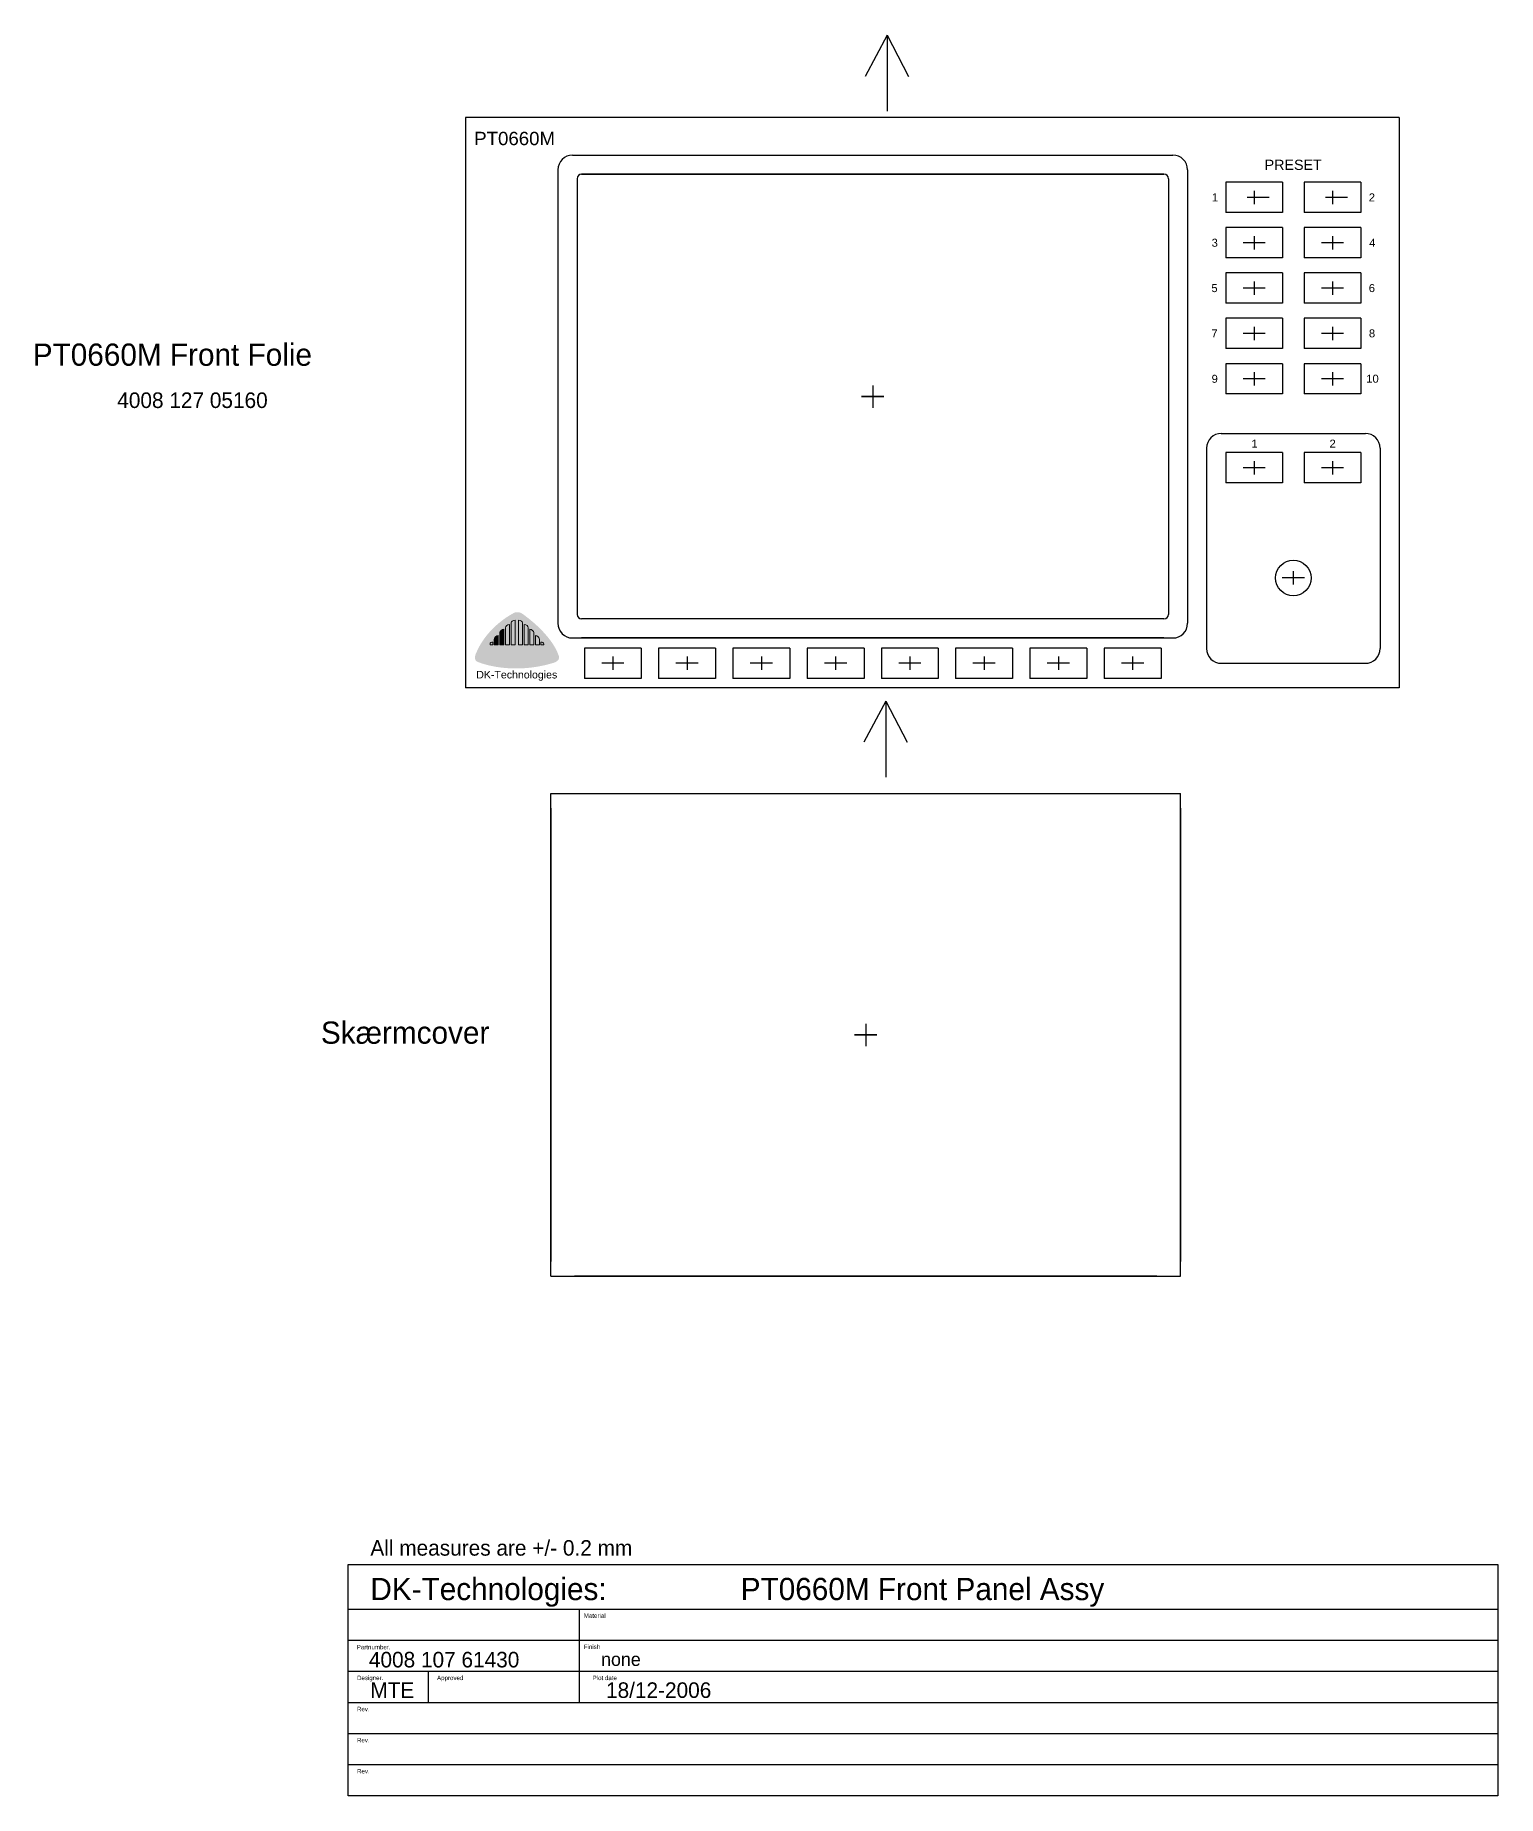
# Model space of a CAD drawing. Header units: millimetres. Extents: x -35 to 294, y -42 to 783.
# Drawn here: x -35.3 to 293.7, y -42.2 to 353.8 of the extents above; entities that cross this region are included whole.
import ezdxf

# ---------------------------------------------------------------- set-up
doc = ezdxf.new("R2010")
doc.units = ezdxf.units.MM
for name, color, linetype in [('Forplade', 4, 'Continuous'), ('LOGO_LARGE_IMAGE', 1, 'Continuous'), ('MSD200C', 4, 'Continuous'), ('ramme', 4, 'Continuous'), ('ramme_head', 2, 'Continuous')]:
    doc.layers.add(name, color=color, linetype=linetype)
doc.styles.add('DK-Audio', font='ARIAL.TTF')

msp = doc.modelspace()

# ---------------------------------------------------------------- hatches: boundary and pattern name
at = {"linetype": 'Continuous', "lineweight": 0}
h = msp.add_hatch(color=0, dxfattribs=at)
edge = h.paths.add_edge_path()
edge.add_spline(control_points=[(70.48, 220.54), (70.48, 220.86), (70.88, 221.24), (71.38, 221.24), (71.38, 221.24), (71.37, 220.66), (71.37, 220.66), (71.37, 220.66), (71.37, 216.67), (71.37, 216.67), (71.37, 216.67), (70.48, 216.67), (70.48, 216.67), (70.48, 216.67), (70.48, 220.54), (70.48, 220.54)], knot_values=[0, 0, 0, 0, 1, 1, 1, 2, 2, 2, 3, 3, 3, 4, 4, 4, 5, 5, 5, 5], degree=3, periodic=0)
edge = h.paths.add_edge_path()
edge.add_spline(control_points=[(71.73, 221.65), (71.73, 221.95), (72.14, 222.19), (72.64, 222.19), (72.64, 222.19), (72.63, 221.65), (72.63, 221.65), (72.63, 221.65), (72.63, 216.67), (72.63, 216.67), (72.63, 216.67), (71.73, 216.67), (71.73, 216.67), (71.73, 216.67), (71.73, 221.65), (71.73, 221.65)], knot_values=[0, 0, 0, 0, 1, 1, 1, 2, 2, 2, 3, 3, 3, 4, 4, 4, 5, 5, 5, 5], degree=3, periodic=0)
edge = h.paths.add_edge_path()
edge.add_spline(control_points=[(74.32, 221.65), (74.32, 221.95), (73.92, 222.19), (73.42, 222.19), (73.42, 222.19), (73.43, 221.65), (73.43, 221.65), (73.43, 221.65), (73.43, 216.67), (73.43, 216.67), (73.43, 216.67), (74.32, 216.67), (74.32, 216.67), (74.32, 216.67), (74.32, 221.65), (74.32, 221.65)], knot_values=[0, 0, 0, 0, 1, 1, 1, 2, 2, 2, 3, 3, 3, 4, 4, 4, 5, 5, 5, 5], degree=3, periodic=0)
edge = h.paths.add_edge_path()
edge.add_spline(control_points=[(75.58, 220.54), (75.58, 220.86), (75.17, 221.24), (74.68, 221.24), (74.68, 221.24), (74.68, 220.66), (74.68, 220.66), (74.68, 220.66), (74.68, 216.67), (74.68, 216.67), (74.68, 216.67), (75.58, 216.67), (75.58, 216.67), (75.58, 216.67), (75.58, 220.54), (75.58, 220.54)], knot_values=[0, 0, 0, 0, 1, 1, 1, 2, 2, 2, 3, 3, 3, 4, 4, 4, 5, 5, 5, 5], degree=3, periodic=0)
edge = h.paths.add_edge_path()
edge.add_spline(control_points=[(76.84, 219.42), (76.84, 219.74), (76.43, 220.18), (75.93, 220.18), (75.93, 220.18), (75.94, 219.48), (75.94, 219.48), (75.94, 219.48), (75.94, 216.67), (75.94, 216.67), (75.94, 216.67), (76.84, 216.67), (76.84, 216.67), (76.84, 216.67), (76.84, 219.42), (76.84, 219.42)], knot_values=[0, 0, 0, 0, 1, 1, 1, 2, 2, 2, 3, 3, 3, 4, 4, 4, 5, 5, 5, 5], degree=3, periodic=0)
edge = h.paths.add_edge_path()
edge.add_spline(control_points=[(78.09, 217.9), (78.09, 218.19), (77.69, 218.77), (77.19, 218.77), (77.19, 218.77), (77.2, 217.94), (77.2, 217.94), (77.2, 217.94), (77.2, 216.67), (77.2, 216.67), (77.2, 216.67), (78.09, 216.67), (78.09, 216.67), (78.09, 216.67), (78.09, 217.9), (78.09, 217.9)], knot_values=[0, 0, 0, 0, 1, 1, 1, 2, 2, 2, 3, 3, 3, 4, 4, 4, 5, 5, 5, 5], degree=3, periodic=0)
edge = h.paths.add_edge_path()
edge.add_spline(control_points=[(79.07, 216.87), (79.07, 217.08), (78.79, 217.31), (78.44, 217.31), (78.44, 217.31), (78.44, 216.88), (78.44, 216.88), (78.44, 216.88), (78.44, 216.67), (78.44, 216.67), (78.44, 216.67), (79.07, 216.67), (79.07, 216.67), (79.07, 216.67), (79.07, 216.87), (79.07, 216.87)], knot_values=[0, 0, 0, 0, 1, 1, 1, 2, 2, 2, 3, 3, 3, 4, 4, 4, 5, 5, 5, 5], degree=3, periodic=0)
edge = h.paths.add_edge_path()
edge.add_spline(control_points=[(66.99, 216.87), (66.99, 217.08), (67.27, 217.31), (67.62, 217.31), (67.62, 217.31), (67.61, 216.88), (67.61, 216.88), (67.61, 216.88), (67.61, 216.67), (67.61, 216.67), (67.61, 216.67), (66.99, 216.67), (66.99, 216.67), (66.99, 216.67), (66.99, 216.87), (66.99, 216.87)], knot_values=[0, 0, 0, 0, 1, 1, 1, 2, 2, 2, 3, 3, 3, 4, 4, 4, 5, 5, 5, 5], degree=3, periodic=0)
h = msp.add_hatch(color=0, dxfattribs=at)
edge = h.paths.add_edge_path()
edge.add_spline(control_points=[(67.96, 217.9), (67.96, 218.19), (68.37, 218.77), (68.86, 218.77), (68.86, 218.77), (68.86, 217.94), (68.86, 217.94), (68.86, 217.94), (68.86, 216.67), (68.86, 216.67), (68.86, 216.67), (67.96, 216.67), (67.96, 216.67), (67.96, 216.67), (67.96, 217.9), (67.96, 217.9)], knot_values=[0, 0, 0, 0, 1, 1, 1, 2, 2, 2, 3, 3, 3, 4, 4, 4, 5, 5, 5, 5], degree=3, periodic=0)
h = msp.add_hatch(color=0, dxfattribs=at)
edge = h.paths.add_edge_path()
edge.add_spline(control_points=[(69.22, 219.42), (69.22, 219.74), (69.62, 220.18), (70.12, 220.18), (70.12, 220.18), (70.11, 219.48), (70.11, 219.48), (70.11, 219.48), (70.12, 216.67), (70.12, 216.67), (70.12, 216.67), (69.22, 216.67), (69.22, 216.67), (69.22, 216.67), (69.22, 219.42), (69.22, 219.42)], knot_values=[0, 0, 0, 0, 1, 1, 1, 2, 2, 2, 3, 3, 3, 4, 4, 4, 5, 5, 5, 5], degree=3, periodic=0)
at = {"layer": 'LOGO_LARGE_IMAGE', "lineweight": 0}
h = msp.add_hatch(color=1, dxfattribs=at)
h.dxf.hatch_style = 2
edge = h.paths.add_edge_path()
edge.add_spline(control_points=[(72.03, 223.66), (72.03, 223.66), (66.18, 220.71), (63.76, 214.57), (63.17, 213.06), (64.33, 212.8), (64.33, 212.8), (64.33, 212.8), (71.53, 209.69), (81.21, 212.6), (83.18, 213.19), (82.36, 214.42), (82.36, 214.42), (82.36, 214.42), (81.29, 218.56), (74.36, 223.61), (73.1, 224.52), (72.03, 223.66), (72.03, 223.66)], knot_values=[0, 0, 0, 0, 1, 1, 1, 2, 2, 2, 3, 3, 3, 4, 4, 4, 5, 5, 5, 6, 6, 6, 6], degree=3, periodic=0)
h = msp.add_hatch(color=0, dxfattribs=at)
h.dxf.hatch_style = 2
edge = h.paths.add_edge_path()
edge.add_spline(control_points=[(67.18, 214.99), (66.31, 214.99), (66.31, 215.89), (66.31, 215.89), (66.31, 215.89), (71.67, 215.89), (71.67, 215.89), (71.67, 215.89), (72.64, 215.86), (72.64, 214.77), (72.64, 213.81), (71.96, 213.56), (71.67, 213.56), (71.38, 213.56), (65.34, 213.56), (65.34, 213.56), (65.34, 213.56), (65.32, 214.44), (66.28, 214.44), (66.28, 214.44), (71.58, 214.44), (71.58, 214.44), (71.58, 214.44), (71.8, 214.47), (71.8, 214.77), (71.8, 214.98), (71.54, 215.02), (71.54, 215.02), (71.54, 215.02), (67.73, 214.99), (67.18, 214.99)], knot_values=[0, 0, 0, 0, 1, 1, 1, 2, 2, 2, 3, 3, 3, 4, 4, 4, 5, 5, 5, 6, 6, 6, 7, 7, 7, 8, 8, 8, 9, 9, 9, 10, 10, 10, 10], degree=3, periodic=0)
h = msp.add_hatch(color=0, dxfattribs=at)
h.dxf.hatch_style = 2
edge = h.paths.add_edge_path()
edge.add_spline(control_points=[(73.45, 215.9), (73.45, 215.9), (73.45, 213.57), (73.45, 213.57), (73.45, 213.57), (74.33, 213.57), (74.33, 213.57), (74.33, 213.57), (74.33, 213.75), (74.33, 213.75), (74.33, 213.75), (74.3, 213.9), (74.48, 213.96), (74.55, 213.99), (74.76, 213.97), (74.76, 213.97), (74.76, 213.97), (80.81, 213.57), (80.81, 213.57), (80.81, 213.57), (80.57, 214.22), (80.02, 214.37), (79.81, 214.43), (77.82, 214.49), (76.55, 214.6), (75.61, 214.68), (74.65, 214.68), (76.55, 214.82), (77.79, 214.92), (78.84, 215), (79.02, 215.02), (79.56, 215.08), (79.82, 215.91), (79.82, 215.91), (79.82, 215.91), (74.77, 215.49), (74.77, 215.49), (74.77, 215.49), (74.57, 215.46), (74.51, 215.48), (74.31, 215.54), (74.33, 215.73), (74.33, 215.73), (74.33, 215.73), (74.33, 215.9), (74.33, 215.9), (74.33, 215.9), (73.45, 215.9), (73.45, 215.9)], knot_values=[0, 0, 0, 0, 1, 1, 1, 2, 2, 2, 3, 3, 3, 4, 4, 4, 5, 5, 5, 6, 6, 6, 7, 7, 7, 8, 8, 8, 9, 9, 9, 10, 10, 10, 11, 11, 11, 12, 12, 12, 13, 13, 13, 14, 14, 14, 15, 15, 15, 16, 16, 16, 16], degree=3, periodic=0)

# ---------------------------------------------------------------- linework, layer by layer
at = {"layer": 'LOGO_LARGE_IMAGE', "color": 0, "lineweight": 0}
for points in [[(71.73, 221.65), (71.73, 221.95), (72.14, 222.19), (72.64, 222.19), (72.64, 222.19), (72.63, 221.65), (72.63, 221.65), (72.63, 221.65), (72.63, 216.67), (72.63, 216.67), (72.63, 216.67), (71.73, 216.67), (71.73, 216.67), (71.73, 216.67), (71.73, 221.65), (71.73, 221.65)], [(74.32, 221.65), (74.32, 221.95), (73.92, 222.19), (73.42, 222.19), (73.42, 222.19), (73.43, 221.65), (73.43, 221.65), (73.43, 221.65), (73.43, 216.67), (73.43, 216.67), (73.43, 216.67), (74.32, 216.67), (74.32, 216.67), (74.32, 216.67), (74.32, 221.65), (74.32, 221.65)], [(67.96, 217.9), (67.96, 218.19), (68.37, 218.77), (68.86, 218.77), (68.86, 218.77), (68.86, 217.94), (68.86, 217.94), (68.86, 217.94), (68.86, 216.67), (68.86, 216.67), (68.86, 216.67), (67.96, 216.67), (67.96, 216.67), (67.96, 216.67), (67.96, 217.9), (67.96, 217.9)], [(69.22, 219.42), (69.22, 219.74), (69.62, 220.18), (70.12, 220.18), (70.12, 220.18), (70.11, 219.48), (70.11, 219.48), (70.11, 219.48), (70.12, 216.67), (70.12, 216.67), (70.12, 216.67), (69.22, 216.67), (69.22, 216.67), (69.22, 216.67), (69.22, 219.42), (69.22, 219.42)], [(70.48, 220.54), (70.48, 220.86), (70.88, 221.24), (71.38, 221.24), (71.38, 221.24), (71.37, 220.66), (71.37, 220.66), (71.37, 220.66), (71.37, 216.67), (71.37, 216.67), (71.37, 216.67), (70.48, 216.67), (70.48, 216.67), (70.48, 216.67), (70.48, 220.54), (70.48, 220.54)], [(75.58, 220.54), (75.58, 220.86), (75.17, 221.24), (74.68, 221.24), (74.68, 221.24), (74.68, 220.66), (74.68, 220.66), (74.68, 220.66), (74.68, 216.67), (74.68, 216.67), (74.68, 216.67), (75.58, 216.67), (75.58, 216.67), (75.58, 216.67), (75.58, 220.54), (75.58, 220.54)], [(76.84, 219.42), (76.84, 219.74), (76.43, 220.18), (75.93, 220.18), (75.93, 220.18), (75.94, 219.48), (75.94, 219.48), (75.94, 219.48), (75.94, 216.67), (75.94, 216.67), (75.94, 216.67), (76.84, 216.67), (76.84, 216.67), (76.84, 216.67), (76.84, 219.42), (76.84, 219.42)], [(78.09, 217.9), (78.09, 218.19), (77.69, 218.77), (77.19, 218.77), (77.19, 218.77), (77.2, 217.94), (77.2, 217.94), (77.2, 217.94), (77.2, 216.67), (77.2, 216.67), (77.2, 216.67), (78.09, 216.67), (78.09, 216.67), (78.09, 216.67), (78.09, 217.9), (78.09, 217.9)], [(66.99, 216.87), (66.99, 217.08), (67.27, 217.31), (67.62, 217.31), (67.62, 217.31), (67.61, 216.88), (67.61, 216.88), (67.61, 216.88), (67.61, 216.67), (67.61, 216.67), (67.61, 216.67), (66.99, 216.67), (66.99, 216.67), (66.99, 216.67), (66.99, 216.87), (66.99, 216.87)], [(79.07, 216.87), (79.07, 217.08), (78.79, 217.31), (78.44, 217.31), (78.44, 217.31), (78.44, 216.88), (78.44, 216.88), (78.44, 216.88), (78.44, 216.67), (78.44, 216.67), (78.44, 216.67), (79.07, 216.67), (79.07, 216.67), (79.07, 216.67), (79.07, 216.87), (79.07, 216.87)]]:
    msp.add_open_spline(points, degree=3, knots=[0, 0, 0, 0, 1, 1, 1, 2, 2, 2, 3, 3, 3, 4, 4, 4, 5, 5, 5, 5], dxfattribs=at)
at = {"layer": 'ramme', "color": 5, "ltscale": 0.1}
for p, q in [((156.3, 353.8), (151.39, 344.55)), ((156.3, 353.8), (156.3, 336.75)), ((156.3, 353.8), (161.15, 344.55)), ((156.01, 204), (151.1, 194.75)), ((156.01, 204), (156.01, 186.95)), ((156.01, 204), (160.85, 194.75))]:
    msp.add_line(p, q, dxfattribs=at)
at = {"layer": 'ramme', "color": 0, "ltscale": 0.1}
for p, q in [((271.47, 335.32), (61.47, 335.32)), ((61.47, 335.32), (61.47, 207.02)), ((271.47, 335.32), (271.47, 207.02)), ((85.57, 326.82), (220.57, 326.82)), ((82.27, 323.52), (82.27, 221.52)), ((86.57, 321.52), (86.57, 223.52)), ((218.57, 322.52), (87.57, 322.52)), ((87.57, 322.52), (218.57, 322.52)), ((219.57, 321.52), (219.57, 223.52)), ((219.57, 321.52), (219.57, 223.52)), ((223.87, 323.52), (223.87, 221.52)), ((232.47, 320.72), (232.47, 313.92)), ((245.27, 320.72), (232.47, 320.72)), ((242.27, 317.32), (237.27, 317.32)), ((238.87, 318.82), (238.87, 315.82)), ((245.27, 320.72), (245.27, 313.92)), ((250.07, 320.72), (250.07, 313.92)), ((262.87, 320.72), (250.07, 320.72)), ((259.87, 317.32), (254.87, 317.32)), ((256.47, 318.82), (256.47, 315.82)), ((262.87, 320.72), (262.87, 313.92)), ((245.27, 313.92), (232.47, 313.92)), ((262.87, 313.92), (250.07, 313.92)), ((245.27, 310.52), (232.47, 310.52)), ((232.47, 310.52), (232.47, 303.72)), ((245.27, 310.52), (245.27, 303.72)), ((262.87, 310.52), (250.07, 310.52)), ((250.07, 310.52), (250.07, 303.72)), ((262.87, 310.52), (262.87, 303.72)), ((241.37, 307.12), (236.37, 307.12)), ((238.87, 308.62), (238.87, 305.62)), ((258.97, 307.12), (253.97, 307.12)), ((256.47, 308.62), (256.47, 305.62)), ((245.27, 303.72), (232.47, 303.72)), ((262.87, 303.72), (250.07, 303.72)), ((245.27, 300.32), (232.47, 300.32)), ((232.47, 300.32), (232.47, 293.52)), ((238.87, 298.42), (238.87, 295.42)), ((245.27, 300.32), (245.27, 293.52)), ((262.87, 300.32), (250.07, 300.32)), ((250.07, 300.32), (250.07, 293.52)), ((256.47, 298.42), (256.47, 295.42)), ((262.87, 300.32), (262.87, 293.52)), ((245.27, 293.52), (232.47, 293.52)), ((241.37, 296.92), (236.37, 296.92)), ((262.87, 293.52), (250.07, 293.52)), ((258.97, 296.92), (253.97, 296.92)), ((245.27, 290.12), (232.47, 290.12)), ((232.47, 290.12), (232.47, 283.32)), ((245.27, 290.12), (245.27, 283.32)), ((262.87, 290.12), (250.07, 290.12)), ((250.07, 290.12), (250.07, 283.32)), ((262.87, 290.12), (262.87, 283.32)), ((241.37, 286.72), (236.37, 286.72)), ((238.87, 288.22), (238.87, 285.22)), ((258.97, 286.72), (253.97, 286.72)), ((256.47, 288.22), (256.47, 285.22)), ((245.27, 283.32), (232.47, 283.32)), ((262.87, 283.32), (250.07, 283.32)), ((245.27, 279.92), (232.47, 279.92)), ((232.47, 279.92), (232.47, 273.12)), ((238.87, 278.02), (238.87, 275.02)), ((245.27, 279.92), (245.27, 273.12)), ((262.87, 279.92), (250.07, 279.92)), ((250.07, 279.92), (250.07, 273.12)), ((256.47, 278.02), (256.47, 275.02)), ((262.87, 279.92), (262.87, 273.12)), ((153.07, 275.02), (153.07, 270.02)), ((241.37, 276.52), (236.37, 276.52)), ((258.97, 276.52), (253.97, 276.52)), ((150.57, 272.52), (155.57, 272.52)), ((155.57, 272.52), (150.57, 272.52)), ((245.27, 273.12), (232.47, 273.12)), ((262.87, 273.12), (250.07, 273.12)), ((231.47, 264.22), (263.87, 264.22)), ((228.17, 260.92), (228.17, 215.82)), ((245.27, 259.92), (232.47, 259.92)), ((232.47, 259.92), (232.47, 253.12)), ((238.87, 258.02), (238.87, 255.02)), ((245.27, 259.92), (245.27, 253.12)), ((262.87, 259.92), (250.07, 259.92)), ((250.07, 259.92), (250.07, 253.12)), ((256.47, 258.02), (256.47, 255.02)), ((262.87, 259.92), (262.87, 253.12)), ((267.17, 260.92), (267.17, 215.82)), ((241.37, 256.52), (236.37, 256.52)), ((258.97, 256.52), (253.97, 256.52)), ((245.27, 253.12), (232.47, 253.12)), ((262.87, 253.12), (250.07, 253.12)), ((250.17, 231.72), (245.17, 231.72)), ((247.67, 233.22), (247.67, 230.22)), ((218.57, 222.52), (87.57, 222.52)), ((85.57, 218.22), (220.57, 218.22)), ((218.57, 218.22), (87.57, 218.22)), ((88.22, 215.92), (88.22, 209.12)), ((101.02, 215.92), (88.22, 215.92)), ((94.62, 214.02), (94.62, 211.02)), ((94.62, 214.02), (94.62, 211.02)), ((101.02, 215.92), (101.02, 209.12)), ((104.92, 215.92), (104.92, 209.12)), ((117.72, 215.92), (104.92, 215.92)), ((111.32, 214.02), (111.32, 211.02)), ((111.32, 214.02), (111.32, 211.02)), ((117.72, 215.92), (117.72, 209.12)), ((121.62, 215.92), (121.62, 209.12)), ((121.62, 215.92), (121.62, 209.12)), ((134.42, 215.92), (121.62, 215.92)), ((128.02, 214.02), (128.02, 211.02)), ((128.02, 214.02), (128.02, 211.02)), ((134.42, 215.92), (134.42, 209.12)), ((138.32, 215.92), (138.32, 209.12)), ((151.12, 215.92), (138.32, 215.92)), ((144.72, 214.02), (144.72, 211.02)), ((151.12, 215.92), (151.12, 209.12)), ((151.12, 214.02), (151.12, 209.12)), ((155.02, 215.92), (155.02, 209.12)), ((155.02, 215.92), (155.02, 209.12)), ((155.02, 215.92), (155.02, 209.12)), ((167.82, 215.92), (155.02, 215.92)), ((161.42, 214.02), (161.42, 211.02)), ((161.42, 214.02), (161.42, 211.02)), ((167.82, 215.92), (167.82, 209.12)), ((171.72, 215.92), (171.72, 209.12)), ((184.52, 215.92), (171.72, 215.92)), ((178.12, 214.02), (178.12, 211.02)), ((178.12, 214.02), (178.12, 211.02)), ((184.52, 215.92), (184.52, 209.12)), ((188.42, 215.92), (188.42, 209.12)), ((201.22, 215.92), (188.42, 215.92)), ((194.82, 214.02), (194.82, 211.02)), ((194.82, 214.02), (194.82, 211.02)), ((201.22, 215.92), (201.22, 209.12)), ((205.12, 215.92), (205.12, 209.12)), ((217.92, 215.92), (205.12, 215.92)), ((211.52, 214.02), (211.52, 211.02)), ((211.52, 214.02), (211.52, 211.02)), ((217.92, 215.92), (217.92, 209.12)), ((97.12, 212.52), (92.12, 212.52)), ((97.12, 212.52), (92.12, 212.52)), ((113.82, 212.52), (108.82, 212.52)), ((113.82, 212.52), (108.82, 212.52)), ((130.52, 212.52), (125.52, 212.52)), ((130.52, 212.52), (125.52, 212.52)), ((147.22, 212.52), (142.22, 212.52)), ((147.22, 212.52), (142.22, 212.52)), ((163.92, 212.52), (158.92, 212.52)), ((163.92, 212.52), (158.92, 212.52)), ((180.62, 212.52), (175.62, 212.52)), ((180.62, 212.52), (175.62, 212.52)), ((197.32, 212.52), (192.32, 212.52)), ((197.32, 212.52), (192.32, 212.52)), ((214.02, 212.52), (209.02, 212.52)), ((214.02, 212.52), (209.02, 212.52)), ((231.47, 212.52), (263.87, 212.52)), ((271.47, 207.02), (61.47, 207.02)), ((101.02, 209.12), (88.22, 209.12)), ((117.72, 209.12), (104.92, 209.12)), ((134.42, 209.12), (121.62, 209.12)), ((151.12, 209.12), (138.32, 209.12)), ((167.82, 209.12), (155.02, 209.12)), ((184.52, 209.12), (171.72, 209.12)), ((201.22, 209.12), (188.42, 209.12)), ((217.92, 209.12), (205.12, 209.12)), ((80.7, 183.24), (222.3, 183.24)), ((80.7, 74.64), (80.7, 183.24)), ((84, 183.24), (219, 183.24)), ((222.3, 74.64), (222.3, 183.24)), ((80.7, 179.94), (80.7, 77.94)), ((222.3, 179.94), (222.3, 77.94)), ((151.5, 131.44), (151.5, 126.44)), ((149, 128.94), (154, 128.94)), ((154, 128.94), (149, 128.94)), ((80.7, 74.64), (222.3, 74.64)), ((84, 74.64), (219, 74.64)), ((217, 74.64), (86, 74.64))]:
    msp.add_line(p, q, dxfattribs=at)
msp.add_circle((247.67, 231.72), 4, dxfattribs=at)
for centre, radius, start, end in [((85.57, 323.52), 3.3, 90, 180), ((220.57, 323.52), 3.3, 0, 90), ((87.57, 321.52), 1, 90, 180), ((218.57, 321.52), 1, 0, 90), ((231.47, 260.92), 3.3, 90, 180), ((263.87, 260.92), 3.3, 0, 90), ((87.57, 223.52), 1, 180, 270), ((218.57, 223.52), 1, 270, 0), ((85.57, 221.52), 3.3, 180, 270), ((220.57, 221.52), 3.3, 270, 0), ((231.47, 215.82), 3.3, 180, 270), ((263.87, 215.82), 3.3, 270, 0)]:
    msp.add_arc(centre, radius, start, end, dxfattribs=at)
at = {"layer": 'ramme_head', "color": 0}
for p, q in [((35.08, -42.19), (35.08, 9.81)), ((35.08, 9.81), (293.66, 9.81)), ((293.65, 9.8), (293.65, -42.2)), ((35.08, -0.19), (293.66, -0.19)), ((87.08, -0.19), (87.08, -7.19)), ((35.08, -7.19), (293.66, -7.19)), ((87.08, -7.19), (87.08, -14.19)), ((35.08, -14.19), (293.66, -14.19)), ((53.08, -14.19), (53.08, -21.19)), ((87.08, -14.19), (87.08, -21.19)), ((35.08, -21.19), (293.66, -21.19)), ((35.08, -28.19), (293.66, -28.19)), ((35.08, -35.19), (293.66, -35.19)), ((293.66, -42.19), (35.08, -42.19))]:
    msp.add_line(p, q, dxfattribs=at)

# ---------------------------------------------------------------- texts
at = {"layer": 'Forplade', "color": 0, "style": 'DK-Audio'}
for s, height, p in [('PRESET', 2.3, (241.22, 323.5)), ('1', 1.8, (229.34, 316.42)), ('2', 1.8, (264.64, 316.42)), ('3', 1.8, (229.29, 306.22)), ('4', 1.8, (264.74, 306.22)), ('5', 1.8, (229.24, 296.02)), ('6', 1.8, (264.64, 296.02)), ('7', 1.8, (229.24, 285.82)), ('8', 1.8, (264.67, 285.84)), ('9', 1.8, (229.29, 275.62)), ('10', 1.8, (264.08, 275.64)), ('1', 1.8, (238.24, 261.02)), ('2', 1.8, (255.81, 261.04)), ('DK-Technologies', 1.7, (63.9, 209.12))]:
    msp.add_text(s, height=height, dxfattribs=at).set_placement(p)
at = {"layer": 'MSD200C', "color": 0, "style": 'DK-Audio'}
msp.add_text('PT0660M', height=3, dxfattribs=at).set_placement((63.44, 329.07))
at = {"layer": 'ramme_head', "color": 0}
for s, height, p in [('PT0660M Front Folie', 5, (-35.85, 279.45)), ('4008 127 05160', 3.5, (-16.85, 269.95)), ('Skærmcover', 5, (28.95, 126.95)), ('All measures are +/- 0.2 mm', 3.5, (40.08, 11.81)), ('DK-Technologies:', 5, (40.08, 1.81)), ('PT0660M Front Panel Assy', 5, (123.38, 1.81)), ('Material', 1, (88.08, -2.19)), ('Partnumber.', 1, (37.02, -9.25)), ('4008 107 61430', 3.5, (39.75, -13.33)), ('Finish', 1, (88.08, -9.19)), ('none', 3, (91.97, -13)), ('Designer.', 1, (37.08, -16.19)), ('Approved', 1, (55.08, -16.19)), ('Plot date', 1, (90.08, -16.19)), ('MTE', 3.5, (40.08, -20.19)), ('18/12-2006', 3.5, (93.08, -20.19)), ('Rev.', 1, (37.08, -23.19)), ('Rev.', 1, (37.08, -30.19)), ('Rev.', 1, (37.08, -37.19))]:
    msp.add_text(s, height=height, dxfattribs=at).set_placement(p)

doc.saveas('drawing.dxf')
